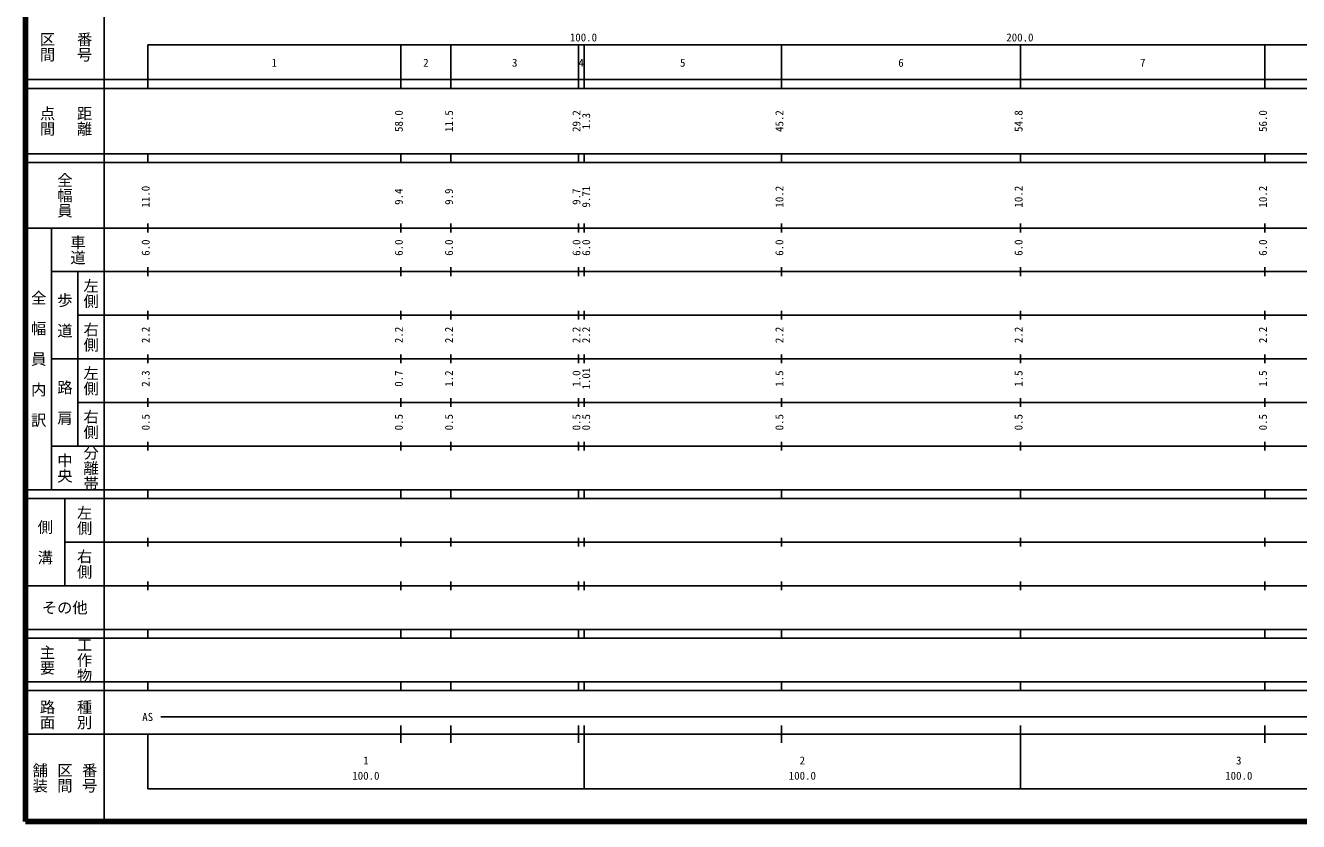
# Model space of a CAD drawing. Units: millimetres on the paper. Extents: x 40 to 680, y 20 to 380.
# Drawn here: x 40 to 331.7, y 20 to 202.4 of the extents above; entities that cross this region are included whole.
import ezdxf
from ezdxf.enums import TextEntityAlignment as Align

# ---------------------------------------------------------------- set-up
doc = ezdxf.new("R2010")
doc.units = ezdxf.units.MM
doc.layers.add('M-TTL', color=2, linetype='Continuous', lineweight=140)
doc.layers.add('M-TTL-BAND', color=7, linetype='Continuous', lineweight=25)
doc.styles.add('@ＭＳ ゴシック', font='')
doc.styles.add('ＭＳ ゴシック', font='')
doc.styles.get('@ＭＳ ゴシック').set_extended_font_data('@MS Gothic')
doc.styles.get('ＭＳ ゴシック').set_extended_font_data('MS Gothic')

msp = doc.modelspace()

# ---------------------------------------------------------------- linework, layer by layer
at = {"layer": 'M-TTL'}
for p, q in [((40, 380), (40, 20)), ((40, 20), (680, 20))]:
    msp.add_line(p, q, dxfattribs=at)
at = {"layer": 'M-TTL-BAND'}
for p, q in [((58, 370), (58, 20)), ((68, 198), (579, 198)), ((68, 198), (68, 188)), ((126, 188), (126, 198)), ((137.5, 188), (137.5, 198)), ((166.7, 188), (166.7, 198)), ((168, 188), (168, 198)), ((213.2, 188), (213.2, 198)), ((268, 188), (268, 198)), ((324, 188), (324, 198)), ((40, 190), (579, 190)), ((40, 188), (579, 188)), ((40, 173), (579, 173)), ((68, 171), (68, 173)), ((126, 171), (126, 173)), ((137.5, 171), (137.5, 173)), ((166.7, 171), (166.7, 173)), ((168, 171), (168, 173)), ((213.2, 171), (213.2, 173)), ((268, 171), (268, 173)), ((324, 171), (324, 173)), ((40, 171), (579, 171)), ((40, 156), (579, 156)), ((46, 96), (46, 156)), ((68, 155), (68, 157)), ((126, 155), (126, 157)), ((137.5, 155), (137.5, 157)), ((166.7, 155), (166.7, 157)), ((168, 155), (168, 157)), ((213.2, 155), (213.2, 157)), ((268, 155), (268, 157)), ((324, 155), (324, 157)), ((46, 146), (579, 146)), ((52, 146), (52, 106)), ((68, 145), (68, 147)), ((126, 145), (126, 147)), ((137.5, 145), (137.5, 147)), ((166.7, 145), (166.7, 147)), ((168, 145), (168, 147)), ((213.2, 145), (213.2, 147)), ((268, 145), (268, 147)), ((324, 145), (324, 147)), ((52, 136), (579, 136)), ((68, 135), (68, 137)), ((126, 135), (126, 137)), ((137.5, 135), (137.5, 137)), ((166.7, 135), (166.7, 137)), ((168, 135), (168, 137)), ((213.2, 135), (213.2, 137)), ((268, 135), (268, 137)), ((324, 135), (324, 137)), ((46, 126), (579, 126)), ((68, 125), (68, 127)), ((126, 125), (126, 127)), ((137.5, 125), (137.5, 127)), ((166.7, 125), (166.7, 127)), ((168, 125), (168, 127)), ((213.2, 125), (213.2, 127)), ((268, 125), (268, 127)), ((324, 125), (324, 127)), ((68, 115), (68, 117)), ((126, 115), (126, 117)), ((137.5, 115), (137.5, 117)), ((166.7, 115), (166.7, 117)), ((168, 115), (168, 117)), ((213.2, 115), (213.2, 117)), ((268, 115), (268, 117)), ((324, 115), (324, 117)), ((52, 116), (579, 116)), ((46, 106), (579, 106)), ((68, 105), (68, 107)), ((126, 105), (126, 107)), ((137.5, 105), (137.5, 107)), ((166.7, 105), (166.7, 107)), ((168, 105), (168, 107)), ((213.2, 105), (213.2, 107)), ((268, 105), (268, 107)), ((324, 105), (324, 107)), ((40, 96), (579, 96)), ((40, 94), (579, 94)), ((49, 94), (49, 74)), ((68, 94), (68, 96)), ((126, 94), (126, 96)), ((137.5, 94), (137.5, 96)), ((166.7, 94), (166.7, 96)), ((168, 94), (168, 96)), ((213.2, 94), (213.2, 96)), ((268, 94), (268, 96)), ((324, 94), (324, 96)), ((68, 83), (68, 85)), ((126, 83), (126, 85)), ((137.5, 83), (137.5, 85)), ((166.7, 83), (166.7, 85)), ((168, 83), (168, 85)), ((213.2, 83), (213.2, 85)), ((268, 83), (268, 85)), ((324, 83), (324, 85)), ((49, 84), (579, 84)), ((40, 74), (579, 74)), ((68, 73), (68, 75)), ((126, 73), (126, 75)), ((137.5, 73), (137.5, 75)), ((166.7, 73), (166.7, 75)), ((168, 73), (168, 75)), ((213.2, 73), (213.2, 75)), ((268, 73), (268, 75)), ((324, 73), (324, 75)), ((40, 64), (579, 64)), ((40, 62), (579, 62)), ((68, 62), (68, 64)), ((126, 62), (126, 64)), ((137.5, 62), (137.5, 64)), ((166.7, 62), (166.7, 64)), ((168, 62), (168, 64)), ((213.2, 62), (213.2, 64)), ((268, 62), (268, 64)), ((324, 62), (324, 64)), ((40, 52), (579, 52)), ((40, 50), (579, 50)), ((68, 50), (68, 52)), ((126, 50), (126, 52)), ((137.5, 50), (137.5, 52)), ((166.7, 50), (166.7, 52)), ((168, 50), (168, 52)), ((213.2, 50), (213.2, 52)), ((268, 50), (268, 52)), ((324, 50), (324, 52)), ((71, 44), (565, 44)), ((126, 38), (126, 42)), ((137.5, 38), (137.5, 42)), ((166.7, 38), (166.7, 42)), ((168, 27.5), (168, 42)), ((213.2, 38), (213.2, 42)), ((268, 27.5), (268, 42)), ((324, 38), (324, 42)), ((40, 40), (579, 40)), ((68, 40), (68, 27.5)), ((68, 27.5), (579, 27.5))]:
    msp.add_line(p, q, dxfattribs=at)

# ---------------------------------------------------------------- texts
at = {"layer": 'M-TTL-BAND', "style": '@ＭＳ ゴシック'}
for s, p in [('区間', (45, 197.5)), ('番号', (53.5, 197.5)), ('点間', (45, 180.5)), ('距離', (53.5, 180.5)), ('全幅員', (49, 163.5)), ('車道', (52, 151)), ('左側', (55, 141)), ('全\u3000幅\u3000員\u3000内\u3000訳', (43, 126)), ('歩\u3000道', (49, 136)), ('右側', (55, 131)), ('左側', (55, 121)), ('路\u3000肩', (49, 116)), ('右側', (55, 111)), ('分離帯', (55, 101)), ('中央', (49, 101)), ('左側', (53.5, 89)), ('側\u3000溝', (44.5, 84)), ('右側', (53.5, 79)), ('工作物', (53.5, 57)), ('主要', (45, 57)), ('路面', (45, 44.5)), ('種別', (53.5, 44.5)), ('舗装', (43.333, 30)), ('区間', (49, 30)), ('番号', (54.667, 30))]:
    msp.add_text(s, height=2.566, rotation=270, dxfattribs=at).set_placement(p, align=Align.MIDDLE_CENTER)
at = {"layer": 'M-TTL-BAND', "style": 'ＭＳ ゴシック'}
for s, p in [('100.0', (167.844, 198.195)), ('200.0', (267.844, 198.195)), ('1', (97, 192.405)), ('2', (131.75, 192.405)), ('3', (152.1, 192.405)), ('4', (167.35, 192.405)), ('5', (190.6, 192.405)), ('6', (240.6, 192.405)), ('7', (296, 192.405)), ('AS', (68, 42.5)), ('1', (118, 32.523)), ('2', (218, 32.523)), ('3', (318, 32.523)), ('100.0', (118, 29.033)), ('100.0', (218, 29.033)), ('100.0', (318, 29.033))]:
    msp.add_text(s, height=1.833, dxfattribs=at).set_placement(p, align=Align.BOTTOM_CENTER)
for s, p in [('58.0', (127, 180.5)), ('11.5', (138.5, 180.5)), ('29.2', (167.7, 180.5)), ('1.3', (169.928, 180.5)), ('45.2', (214.2, 180.5)), ('54.8', (269, 180.5)), ('56.0', (325, 180.5)), ('11.0', (69, 163.174)), ('9.4', (127, 163.174)), ('9.9', (138.5, 163.174)), ('9.7', (167.7, 163.174)), ('9.71', (169.928, 163.174)), ('10.2', (214.2, 163.174)), ('10.2', (269, 163.174)), ('10.2', (325, 163.174)), ('6.0', (69, 151.5)), ('6.0', (127, 151.5)), ('6.0', (138.5, 151.5)), ('6.0', (167.7, 151.5)), ('6.0', (169.928, 151.5)), ('6.0', (214.2, 151.5)), ('6.0', (269, 151.5)), ('6.0', (325, 151.5)), ('2.2', (69, 131.5)), ('2.2', (127, 131.5)), ('2.2', (138.5, 131.5)), ('2.2', (167.7, 131.5)), ('2.2', (169.928, 131.5)), ('2.2', (214.2, 131.5)), ('2.2', (269, 131.5)), ('2.2', (325, 131.5)), ('2.3', (69, 121.5)), ('0.7', (127, 121.5)), ('1.2', (138.5, 121.5)), ('1.0', (167.7, 121.5)), ('1.01', (169.928, 121.5)), ('1.5', (214.2, 121.5)), ('1.5', (269, 121.5)), ('1.5', (325, 121.5)), ('0.5', (69, 111.5)), ('0.5', (127, 111.5)), ('0.5', (138.5, 111.5)), ('0.5', (167.7, 111.5)), ('0.5', (169.928, 111.5)), ('0.5', (214.2, 111.5)), ('0.5', (269, 111.5)), ('0.5', (325, 111.5))]:
    msp.add_text(s, height=1.833, rotation=90, dxfattribs=at).set_placement(p, align=Align.BOTTOM_CENTER)
msp.add_text('その他', height=2.566, dxfattribs=at).set_placement((49, 69), align=Align.MIDDLE_CENTER)

doc.saveas('drawing.dxf')
